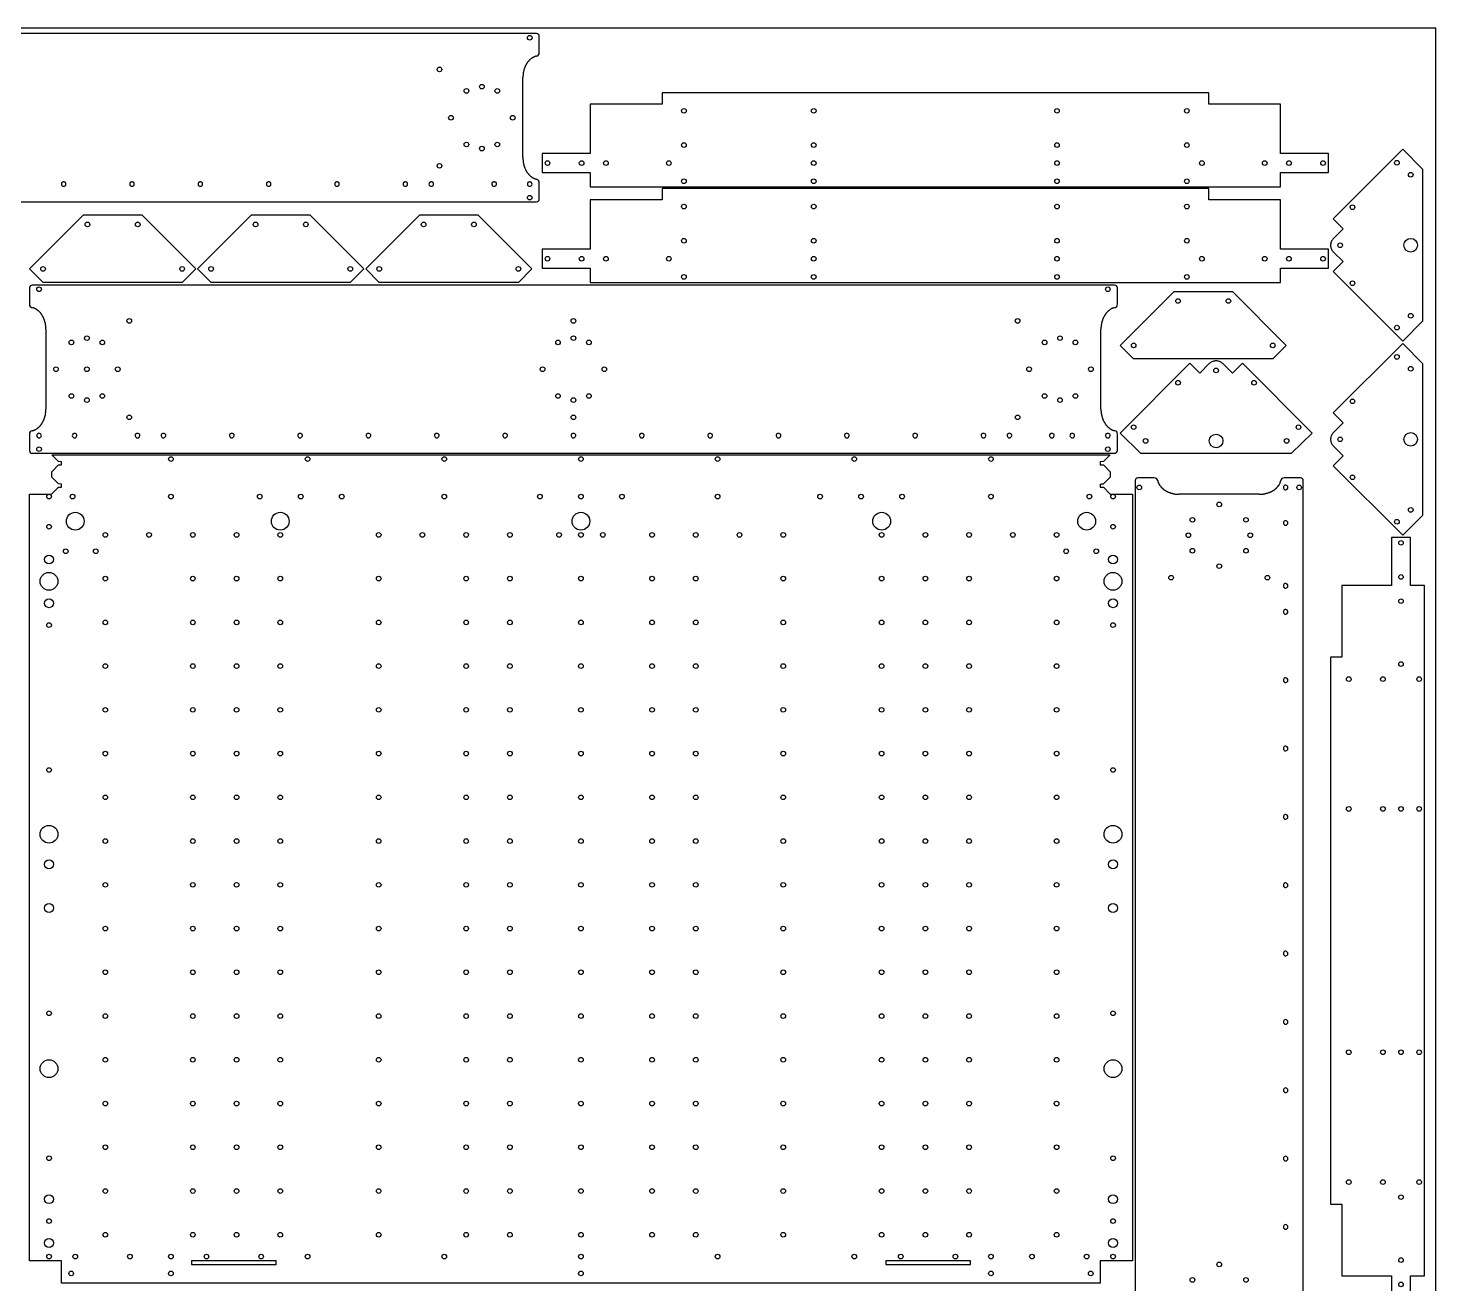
# Model space of a CAD drawing. Header units: metres. Extents: x 0 to 3050, y 0 to 1525.
# Drawn here: x 2020 to 3050, y 606 to 1525 of the extents above; entities that cross this region are included whole.
import ezdxf

# ---------------------------------------------------------------- set-up
doc = ezdxf.new("R2010")
doc.units = ezdxf.units.M
doc.layers.add('INTERIOR_PROFILES', color=7, linetype='Continuous')
doc.layers.add('OUTER_PROFILES', color=7, linetype='Continuous')

msp = doc.modelspace()

# ---------------------------------------------------------------- linework, layer by layer
at = {"layer": 'INTERIOR_PROFILES'}
for points in [[(2047.4, 1412), (2047, 1412.3), (2046.6, 1412.4), (2046.2, 1412.5), (2045.7, 1412.5), (2045.4, 1412.4), (2045.1, 1412.3), (2044.8, 1412.2), (2044.6, 1412)], [(2097.4, 1412), (2097, 1412.3), (2096.6, 1412.4), (2096.2, 1412.5), (2095.7, 1412.5), (2095.4, 1412.4), (2095.1, 1412.3), (2094.8, 1412.2), (2094.6, 1412)], [(2147.4, 1412), (2147, 1412.3), (2146.6, 1412.4), (2146.2, 1412.5), (2145.7, 1412.5), (2145.4, 1412.4), (2145.1, 1412.3), (2144.8, 1412.2), (2144.6, 1412)], [(2197.4, 1412), (2197, 1412.3), (2196.6, 1412.4), (2196.2, 1412.5), (2195.7, 1412.5), (2195.4, 1412.4), (2195.1, 1412.3), (2194.8, 1412.2), (2194.6, 1412)], [(2247.4, 1412), (2247, 1412.3), (2246.6, 1412.4), (2246.2, 1412.5), (2245.7, 1412.5), (2245.4, 1412.4), (2245.1, 1412.3), (2244.8, 1412.2), (2244.6, 1412)], [(2297.4, 1412), (2297, 1412.3), (2296.6, 1412.4), (2296.2, 1412.5), (2295.7, 1412.5), (2295.4, 1412.4), (2295.1, 1412.3), (2294.8, 1412.2), (2294.6, 1412)], [(2316.4, 1412), (2316, 1412.3), (2315.6, 1412.4), (2315.2, 1412.5), (2314.7, 1412.5), (2314.4, 1412.4), (2314.1, 1412.3), (2313.8, 1412.2), (2313.6, 1412)], [(2362.4, 1412), (2362, 1412.3), (2361.6, 1412.4), (2361.2, 1412.5), (2360.7, 1412.5), (2360.4, 1412.4), (2360.1, 1412.3), (2359.8, 1412.2), (2359.6, 1412)], [(2388.4, 1412), (2388, 1412.3), (2387.6, 1412.4), (2387.2, 1412.5), (2386.7, 1412.5), (2386.4, 1412.4), (2386.1, 1412.3), (2385.8, 1412.2), (2385.6, 1412)], [(2029.4, 1228), (2029, 1228.3), (2028.6, 1228.4), (2028.2, 1228.5), (2027.7, 1228.5), (2027.4, 1228.4), (2027.1, 1228.3), (2026.8, 1228.2), (2026.6, 1228)], [(2055.4, 1228), (2055, 1228.3), (2054.6, 1228.4), (2054.2, 1228.5), (2053.7, 1228.5), (2053.4, 1228.4), (2053.1, 1228.3), (2052.8, 1228.2), (2052.6, 1228)], [(2101.4, 1228), (2101, 1228.3), (2100.6, 1228.4), (2100.2, 1228.5), (2099.7, 1228.5), (2099.4, 1228.4), (2099.1, 1228.3), (2098.8, 1228.2), (2098.6, 1228)], [(2120.4, 1228), (2120, 1228.3), (2119.6, 1228.4), (2119.2, 1228.5), (2118.7, 1228.5), (2118.4, 1228.4), (2118.1, 1228.3), (2117.8, 1228.2), (2117.6, 1228)], [(2170.4, 1228), (2170, 1228.3), (2169.6, 1228.4), (2169.2, 1228.5), (2168.7, 1228.5), (2168.4, 1228.4), (2168.1, 1228.3), (2167.8, 1228.2), (2167.6, 1228)], [(2220.4, 1228), (2220, 1228.3), (2219.6, 1228.4), (2219.2, 1228.5), (2218.7, 1228.5), (2218.4, 1228.4), (2218.1, 1228.3), (2217.8, 1228.2), (2217.6, 1228)], [(2270.4, 1228), (2270, 1228.3), (2269.6, 1228.4), (2269.2, 1228.5), (2268.7, 1228.5), (2268.4, 1228.4), (2268.1, 1228.3), (2267.8, 1228.2), (2267.6, 1228)], [(2320.4, 1228), (2320, 1228.3), (2319.6, 1228.4), (2319.2, 1228.5), (2318.7, 1228.5), (2318.4, 1228.4), (2318.1, 1228.3), (2317.8, 1228.2), (2317.6, 1228)], [(2370.4, 1228), (2370, 1228.3), (2369.6, 1228.4), (2369.2, 1228.5), (2368.7, 1228.5), (2368.4, 1228.4), (2368.1, 1228.3), (2367.8, 1228.2), (2367.6, 1228)], [(2420.4, 1228), (2420, 1228.3), (2419.6, 1228.4), (2419.2, 1228.5), (2418.7, 1228.5), (2418.4, 1228.4), (2418.1, 1228.3), (2417.8, 1228.2), (2417.6, 1228)], [(2470.4, 1228), (2470, 1228.3), (2469.6, 1228.4), (2469.2, 1228.5), (2468.7, 1228.5), (2468.4, 1228.4), (2468.1, 1228.3), (2467.8, 1228.2), (2467.6, 1228)], [(2520.4, 1228), (2520, 1228.3), (2519.6, 1228.4), (2519.2, 1228.5), (2518.7, 1228.5), (2518.4, 1228.4), (2518.1, 1228.3), (2517.8, 1228.2), (2517.6, 1228)], [(2570.4, 1228), (2570, 1228.3), (2569.6, 1228.4), (2569.2, 1228.5), (2568.7, 1228.5), (2568.4, 1228.4), (2568.1, 1228.3), (2567.8, 1228.2), (2567.6, 1228)], [(2620.4, 1228), (2620, 1228.3), (2619.6, 1228.4), (2619.2, 1228.5), (2618.7, 1228.5), (2618.4, 1228.4), (2618.1, 1228.3), (2617.8, 1228.2), (2617.6, 1228)], [(2670.4, 1228), (2670, 1228.3), (2669.6, 1228.4), (2669.2, 1228.5), (2668.7, 1228.5), (2668.4, 1228.4), (2668.1, 1228.3), (2667.8, 1228.2), (2667.6, 1228)], [(2720.4, 1228), (2720, 1228.3), (2719.6, 1228.4), (2719.2, 1228.5), (2718.7, 1228.5), (2718.4, 1228.4), (2718.1, 1228.3), (2717.8, 1228.2), (2717.6, 1228)], [(2739.4, 1228), (2739, 1228.3), (2738.6, 1228.4), (2738.2, 1228.5), (2737.7, 1228.5), (2737.4, 1228.4), (2737.1, 1228.3), (2736.8, 1228.2), (2736.6, 1228)], [(2770.4, 1228), (2770, 1228.3), (2769.6, 1228.4), (2769.2, 1228.5), (2768.7, 1228.5), (2768.4, 1228.4), (2768.1, 1228.3), (2767.8, 1228.2), (2767.6, 1228)], [(2785.4, 1228), (2785, 1228.3), (2784.6, 1228.4), (2784.2, 1228.5), (2783.7, 1228.5), (2783.4, 1228.4), (2783.1, 1228.3), (2782.8, 1228.2), (2782.6, 1228)], [(2811.4, 1228), (2811, 1228.3), (2810.6, 1228.4), (2810.2, 1228.5), (2809.7, 1228.5), (2809.4, 1228.4), (2809.1, 1228.3), (2808.8, 1228.2), (2808.6, 1228)], [(2939, 1190.4), (2938.8, 1190), (2938.6, 1189.6), (2938.5, 1189.2), (2938.6, 1188.7), (2938.6, 1188.4), (2938.7, 1188.1), (2938.9, 1187.8), (2939, 1187.6)], [(2939, 1164.4), (2938.8, 1164), (2938.6, 1163.6), (2938.5, 1163.2), (2938.6, 1162.7), (2938.6, 1162.4), (2938.7, 1162.1), (2938.9, 1161.8), (2939, 1161.6)], [(2939, 1118.4), (2938.8, 1118), (2938.6, 1117.6), (2938.5, 1117.2), (2938.6, 1116.7), (2938.6, 1116.4), (2938.7, 1116.1), (2938.9, 1115.8), (2939, 1115.6)], [(2939, 1099.4), (2938.8, 1099), (2938.6, 1098.6), (2938.5, 1098.2), (2938.6, 1097.7), (2938.6, 1097.4), (2938.7, 1097.1), (2938.9, 1096.8), (2939, 1096.6)], [(2939, 1049.4), (2938.8, 1049), (2938.6, 1048.6), (2938.5, 1048.2), (2938.6, 1047.7), (2938.6, 1047.4), (2938.7, 1047.1), (2938.9, 1046.8), (2939, 1046.6)], [(2939, 999.4), (2938.8, 999), (2938.6, 998.6), (2938.5, 998.2), (2938.6, 997.7), (2938.6, 997.4), (2938.7, 997.1), (2938.9, 996.8), (2939, 996.6)], [(2939, 949.4), (2938.8, 949), (2938.6, 948.6), (2938.5, 948.2), (2938.6, 947.7), (2938.6, 947.4), (2938.7, 947.1), (2938.9, 946.8), (2939, 946.6)], [(2939, 899.4), (2938.8, 899), (2938.6, 898.6), (2938.5, 898.2), (2938.6, 897.7), (2938.6, 897.4), (2938.7, 897.1), (2938.9, 896.8), (2939, 896.6)], [(2939, 849.4), (2938.8, 849), (2938.6, 848.6), (2938.5, 848.2), (2938.6, 847.7), (2938.6, 847.4), (2938.7, 847.1), (2938.9, 846.8), (2939, 846.6)], [(2939, 799.4), (2938.8, 799), (2938.6, 798.6), (2938.5, 798.2), (2938.6, 797.7), (2938.6, 797.4), (2938.7, 797.1), (2938.9, 796.8), (2939, 796.6)], [(2939, 749.4), (2938.8, 749), (2938.6, 748.6), (2938.5, 748.2), (2938.6, 747.7), (2938.6, 747.4), (2938.7, 747.1), (2938.9, 746.8), (2939, 746.6)], [(2939, 699.4), (2938.8, 699), (2938.6, 698.6), (2938.5, 698.2), (2938.6, 697.7), (2938.6, 697.4), (2938.7, 697.1), (2938.9, 696.8), (2939, 696.6)], [(2939, 649.4), (2938.8, 649), (2938.6, 648.6), (2938.5, 648.2), (2938.6, 647.7), (2938.6, 647.4), (2938.7, 647.1), (2938.9, 646.8), (2939, 646.6)]]:
    msp.add_lwpolyline(points, dxfattribs=at)
for points in [[(2201.5, 620.5), (2201.5, 623.3), (2139.5, 623.3), (2139.5, 620.5)], [(2647.5, 623.3), (2647.5, 620.5), (2709.5, 620.5), (2709.5, 623.3)]]:
    msp.add_lwpolyline(points, close=True, dxfattribs=at)
for centre, radius in [((2387, 1518), 1.7), ((2321, 1494.8), 1.7), ((2352, 1482.2), 1.7), ((2340.7, 1479.1), 1.7), ((2363.3, 1479.1), 1.7), ((2499.8, 1464.5), 1.7), ((2594.8, 1464.5), 1.7), ((2772.8, 1464.5), 1.7), ((2867.8, 1464.5), 1.7), ((2329.4, 1459.5), 1.7), ((2374.6, 1459.5), 1.7), ((2340.7, 1439.9), 1.7), ((2352, 1436.9), 1.7), ((2363.3, 1439.9), 1.7), ((2499.8, 1439.5), 1.7), ((2594.8, 1439.5), 1.7), ((2772.8, 1439.5), 1.7), ((2867.8, 1439.5), 1.7), ((2321, 1424.3), 1.7), ((2400, 1426.3), 1.7), ((2425, 1426.3), 1.7), ((2442.8, 1426.3), 1.7), ((2488.8, 1426.3), 1.7), ((2594.8, 1426.3), 1.7), ((2772.8, 1426.3), 1.7), ((2878.8, 1426.3), 1.7), ((2924.8, 1426.3), 1.7), ((2942.5, 1426.3), 1.7), ((2967.5, 1426.3), 1.7), ((3021.5, 1426.5), 1.7), ((2499.8, 1413), 1.7), ((2594.8, 1413), 1.7), ((2772.8, 1413), 1.7), ((2867.8, 1413), 1.7), ((3031.6, 1417.8), 1.7), ((2387, 1401), 1.7), ((2499.8, 1394.5), 1.7), ((2594.8, 1394.5), 1.7), ((2772.8, 1394.5), 1.7), ((2867.8, 1394.5), 1.7), ((2989, 1394), 1.7), ((2063.4, 1381.4), 1.7), ((2100.2, 1381.4), 1.7), ((2186.4, 1381.4), 1.7), ((2223.2, 1381.4), 1.7), ((2309.4, 1381.4), 1.7), ((2346.2, 1381.4), 1.7), ((2499.8, 1369.5), 1.7), ((2594.8, 1369.5), 1.7), ((2772.8, 1369.5), 1.7), ((2867.8, 1369.5), 1.7), ((3031.6, 1366.2), 5), ((2980, 1366.2), 1.7), ((2030.9, 1348.9), 1.7), ((2132.7, 1348.9), 1.7), ((2153.9, 1348.9), 1.7), ((2255.7, 1348.9), 1.7), ((2276.9, 1348.9), 1.7), ((2378.7, 1348.9), 1.7), ((2400, 1356.3), 1.7), ((2425, 1356.3), 1.7), ((2442.8, 1356.3), 1.7), ((2488.8, 1356.3), 1.7), ((2594.8, 1356.3), 1.7), ((2772.8, 1356.3), 1.7), ((2878.8, 1356.3), 1.7), ((2924.8, 1356.3), 1.7), ((2942.5, 1356.3), 1.7), ((2967.5, 1356.3), 1.7), ((2499.8, 1343), 1.7), ((2594.8, 1343), 1.7), ((2772.8, 1343), 1.7), ((2867.8, 1343), 1.7), ((2989, 1338.4), 1.7), ((2028, 1334), 1.7), ((2810, 1334), 1.7), ((2861.4, 1325.4), 1.7), ((2898.2, 1325.4), 1.7), ((2094, 1310.8), 1.7), ((2419, 1310.8), 1.7), ((2744, 1310.8), 1.7), ((3031.6, 1314.6), 1.7), ((2063, 1298.2), 1.7), ((2419, 1298.2), 1.7), ((2775, 1298.2), 1.7), ((3021.5, 1305.9), 1.7), ((2051.7, 1295.1), 1.7), ((2074.3, 1295.1), 1.7), ((2407.7, 1295.1), 1.7), ((2430.3, 1295.1), 1.7), ((2763.7, 1295.1), 1.7), ((2786.3, 1295.1), 1.7), ((2828.9, 1292.9), 1.7), ((2930.7, 1292.9), 1.7), ((2040.4, 1275.5), 1.7), ((2063, 1275.5), 1.7), ((2085.6, 1275.5), 1.7), ((2396.4, 1275.5), 1.7), ((2441.6, 1275.5), 1.7), ((2752.4, 1275.5), 1.7), ((2797.6, 1275.5), 1.7), ((3021.5, 1284.5), 1.7), ((3031.6, 1275.8), 1.7), ((2861.4, 1265.6), 1.7), ((2889.2, 1274.6), 1.7), ((2917, 1265.6), 1.7), ((2051.7, 1255.9), 1.7), ((2074.3, 1255.9), 1.7), ((2407.7, 1255.9), 1.7), ((2430.3, 1255.9), 1.7), ((2763.7, 1255.9), 1.7), ((2786.3, 1255.9), 1.7), ((2063, 1252.9), 1.7), ((2419, 1252.9), 1.7), ((2775, 1252.9), 1.7), ((2989, 1252), 1.7), ((2094, 1240.3), 1.7), ((2419, 1240.3), 1.7), ((2744, 1240.3), 1.7), ((2828.9, 1233.1), 1.7), ((2889.2, 1223), 5), ((2949.5, 1233.1), 1.7), ((2980, 1224.2), 1.7), ((3031.6, 1224.2), 5), ((2028, 1217), 1.7), ((2810, 1217), 1.7), ((2837.6, 1223), 1.7), ((2940.8, 1223), 1.7), ((2124.5, 1209.8), 1.7), ((2224.5, 1209.8), 1.7), ((2324.5, 1209.8), 1.7), ((2424.5, 1209.8), 1.7), ((2524.5, 1209.8), 1.7), ((2624.5, 1209.8), 1.7), ((2724.5, 1209.8), 1.7), ((2989, 1196.4), 1.7), ((2833, 1189), 1.7), ((2950, 1189), 1.7), ((2035.3, 1182.3), 1.7), ((2052.5, 1182.3), 1.7), ((2124.5, 1182.3), 1.7), ((2189.5, 1182.3), 1.7), ((2219.5, 1182.3), 1.7), ((2249.5, 1182.3), 1.7), ((2324.5, 1182.3), 1.7), ((2394.5, 1182.3), 1.7), ((2424.5, 1182.3), 1.7), ((2454.5, 1182.3), 1.7), ((2524.5, 1182.3), 1.7), ((2599.5, 1182.3), 1.7), ((2629.5, 1182.3), 1.7), ((2659.5, 1182.3), 1.7), ((2724.5, 1182.3), 1.7), ((2796.5, 1182.3), 1.7), ((2813.8, 1182.3), 1.7), ((2891.5, 1176.6), 1.7), ((3031.6, 1172.6), 1.7), ((2054.5, 1164.3), 6.5), ((2204.5, 1164.3), 6.5), ((2424.5, 1164.3), 6.5), ((2644.5, 1164.3), 6.5), ((2794.5, 1164.3), 6.5), ((2871.9, 1165.3), 1.7), ((2911.1, 1165.3), 1.7), ((3021.5, 1163.9), 1.7), ((2035.3, 1160.3), 1.7), ((2076.5, 1154.3), 1.7), ((2108.5, 1154.3), 1.7), ((2140.5, 1154.3), 1.7), ((2172.5, 1154.3), 1.7), ((2204.5, 1154.3), 1.7), ((2276.5, 1154.3), 1.7), ((2308.5, 1154.3), 1.7), ((2340.5, 1154.3), 1.7), ((2372.5, 1154.3), 1.7), ((2408.5, 1154.3), 1.7), ((2424.5, 1154.3), 1.7), ((2440.5, 1154.3), 1.7), ((2476.5, 1154.3), 1.7), ((2508.5, 1154.3), 1.7), ((2540.5, 1154.3), 1.7), ((2572.5, 1154.3), 1.7), ((2644.5, 1154.3), 1.7), ((2676.5, 1154.3), 1.7), ((2708.5, 1154.3), 1.7), ((2740.5, 1154.3), 1.7), ((2772.5, 1154.3), 1.7), ((2813.8, 1160.3), 1.7), ((2868.9, 1154), 1.7), ((2914.2, 1154), 1.7), ((2047.5, 1142.3), 1.7), ((2069.5, 1142.3), 1.7), ((2779.5, 1142.3), 1.7), ((2801.5, 1142.3), 1.7), ((2871.9, 1142.7), 1.7), ((2911.1, 1142.7), 1.7), ((3024.5, 1148.5), 1.7), ((2035.3, 1136.3), 3.25), ((2813.8, 1136.3), 3.25), ((2891.5, 1131.4), 1.7), ((2035.3, 1120.3), 6.5), ((2076.5, 1122.3), 1.7), ((2140.5, 1122.3), 1.7), ((2172.5, 1122.3), 1.7), ((2204.5, 1122.3), 1.7), ((2276.5, 1122.3), 1.7), ((2340.5, 1122.3), 1.7), ((2372.5, 1122.3), 1.7), ((2424.5, 1122.3), 1.7), ((2476.5, 1122.3), 1.7), ((2508.5, 1122.3), 1.7), ((2572.5, 1122.3), 1.7), ((2644.5, 1122.3), 1.7), ((2676.5, 1122.3), 1.7), ((2708.5, 1122.3), 1.7), ((2772.5, 1122.3), 1.7), ((2813.8, 1120.3), 6.5), ((2856.3, 1123), 1.7), ((2926.8, 1123), 1.7), ((3024.5, 1123.5), 1.7), ((2035.3, 1104.3), 3.25), ((2813.8, 1104.3), 3.25), ((3024.5, 1105.8), 1.7), ((2076.5, 1090.3), 1.7), ((2140.5, 1090.3), 1.7), ((2172.5, 1090.3), 1.7), ((2204.5, 1090.3), 1.7), ((2276.5, 1090.3), 1.7), ((2340.5, 1090.3), 1.7), ((2372.5, 1090.3), 1.7), ((2424.5, 1090.3), 1.7), ((2476.5, 1090.3), 1.7), ((2508.5, 1090.3), 1.7), ((2572.5, 1090.3), 1.7), ((2644.5, 1090.3), 1.7), ((2676.5, 1090.3), 1.7), ((2708.5, 1090.3), 1.7), ((2772.5, 1090.3), 1.7), ((2035.3, 1088.3), 1.7), ((2813.8, 1088.3), 1.7), ((3024.5, 1059.8), 1.7), ((2076.5, 1058.3), 1.7), ((2140.5, 1058.3), 1.7), ((2172.5, 1058.3), 1.7), ((2204.5, 1058.3), 1.7), ((2276.5, 1058.3), 1.7), ((2340.5, 1058.3), 1.7), ((2372.5, 1058.3), 1.7), ((2424.5, 1058.3), 1.7), ((2476.5, 1058.3), 1.7), ((2508.5, 1058.3), 1.7), ((2572.5, 1058.3), 1.7), ((2644.5, 1058.3), 1.7), ((2676.5, 1058.3), 1.7), ((2708.5, 1058.3), 1.7), ((2772.5, 1058.3), 1.7), ((2986.3, 1048.8), 1.7), ((3011.3, 1048.8), 1.7), ((3037.8, 1048.8), 1.7), ((2076.5, 1026.3), 1.7), ((2140.5, 1026.3), 1.7), ((2172.5, 1026.3), 1.7), ((2204.5, 1026.3), 1.7), ((2276.5, 1026.3), 1.7), ((2340.5, 1026.3), 1.7), ((2372.5, 1026.3), 1.7), ((2424.5, 1026.3), 1.7), ((2476.5, 1026.3), 1.7), ((2508.5, 1026.3), 1.7), ((2572.5, 1026.3), 1.7), ((2644.5, 1026.3), 1.7), ((2676.5, 1026.3), 1.7), ((2708.5, 1026.3), 1.7), ((2772.5, 1026.3), 1.7), ((2076.5, 994.3), 1.7), ((2140.5, 994.3), 1.7), ((2172.5, 994.3), 1.7), ((2204.5, 994.3), 1.7), ((2276.5, 994.3), 1.7), ((2340.5, 994.3), 1.7), ((2372.5, 994.3), 1.7), ((2424.5, 994.3), 1.7), ((2476.5, 994.3), 1.7), ((2508.5, 994.3), 1.7), ((2572.5, 994.3), 1.7), ((2644.5, 994.3), 1.7), ((2676.5, 994.3), 1.7), ((2708.5, 994.3), 1.7), ((2772.5, 994.3), 1.7), ((2035.3, 982.3), 1.7), ((2813.8, 982.3), 1.7), ((2076.5, 962.3), 1.7), ((2140.5, 962.3), 1.7), ((2172.5, 962.3), 1.7), ((2204.5, 962.3), 1.7), ((2276.5, 962.3), 1.7), ((2340.5, 962.3), 1.7), ((2372.5, 962.3), 1.7), ((2424.5, 962.3), 1.7), ((2476.5, 962.3), 1.7), ((2508.5, 962.3), 1.7), ((2572.5, 962.3), 1.7), ((2644.5, 962.3), 1.7), ((2676.5, 962.3), 1.7), ((2708.5, 962.3), 1.7), ((2772.5, 962.3), 1.7), ((2986.3, 953.8), 1.7), ((3011.3, 953.8), 1.7), ((3024.5, 953.8), 1.7), ((3037.8, 953.8), 1.7), ((2035.3, 935.3), 6.5), ((2813.8, 935.3), 6.5), ((2076.5, 930.3), 1.7), ((2140.5, 930.3), 1.7), ((2172.5, 930.3), 1.7), ((2204.5, 930.3), 1.7), ((2276.5, 930.3), 1.7), ((2340.5, 930.3), 1.7), ((2372.5, 930.3), 1.7), ((2424.5, 930.3), 1.7), ((2476.5, 930.3), 1.7), ((2508.5, 930.3), 1.7), ((2572.5, 930.3), 1.7), ((2644.5, 930.3), 1.7), ((2676.5, 930.3), 1.7), ((2708.5, 930.3), 1.7), ((2772.5, 930.3), 1.7), ((2035.3, 913.3), 3.25), ((2813.8, 913.3), 3.25), ((2076.5, 898.3), 1.7), ((2140.5, 898.3), 1.7), ((2172.5, 898.3), 1.7), ((2204.5, 898.3), 1.7), ((2276.5, 898.3), 1.7), ((2340.5, 898.3), 1.7), ((2372.5, 898.3), 1.7), ((2424.5, 898.3), 1.7), ((2476.5, 898.3), 1.7), ((2508.5, 898.3), 1.7), ((2572.5, 898.3), 1.7), ((2644.5, 898.3), 1.7), ((2676.5, 898.3), 1.7), ((2708.5, 898.3), 1.7), ((2772.5, 898.3), 1.7), ((2035.3, 881.3), 3.25), ((2813.8, 881.3), 3.25), ((2076.5, 866.3), 1.7), ((2140.5, 866.3), 1.7), ((2172.5, 866.3), 1.7), ((2204.5, 866.3), 1.7), ((2276.5, 866.3), 1.7), ((2340.5, 866.3), 1.7), ((2372.5, 866.3), 1.7), ((2424.5, 866.3), 1.7), ((2476.5, 866.3), 1.7), ((2508.5, 866.3), 1.7), ((2572.5, 866.3), 1.7), ((2644.5, 866.3), 1.7), ((2676.5, 866.3), 1.7), ((2708.5, 866.3), 1.7), ((2772.5, 866.3), 1.7), ((2076.5, 834.3), 1.7), ((2140.5, 834.3), 1.7), ((2172.5, 834.3), 1.7), ((2204.5, 834.3), 1.7), ((2276.5, 834.3), 1.7), ((2340.5, 834.3), 1.7), ((2372.5, 834.3), 1.7), ((2424.5, 834.3), 1.7), ((2476.5, 834.3), 1.7), ((2508.5, 834.3), 1.7), ((2572.5, 834.3), 1.7), ((2644.5, 834.3), 1.7), ((2676.5, 834.3), 1.7), ((2708.5, 834.3), 1.7), ((2772.5, 834.3), 1.7), ((2035.3, 804.3), 1.7), ((2076.5, 802.3), 1.7), ((2140.5, 802.3), 1.7), ((2172.5, 802.3), 1.7), ((2204.5, 802.3), 1.7), ((2276.5, 802.3), 1.7), ((2340.5, 802.3), 1.7), ((2372.5, 802.3), 1.7), ((2424.5, 802.3), 1.7), ((2476.5, 802.3), 1.7), ((2508.5, 802.3), 1.7), ((2572.5, 802.3), 1.7), ((2644.5, 802.3), 1.7), ((2676.5, 802.3), 1.7), ((2708.5, 802.3), 1.7), ((2772.5, 802.3), 1.7), ((2813.8, 804.3), 1.7), ((2986.3, 775.8), 1.7), ((3011.3, 775.8), 1.7), ((3024.5, 775.8), 1.7), ((3037.8, 775.8), 1.7), ((2035.3, 763.8), 6.5), ((2076.5, 770.3), 1.7), ((2140.5, 770.3), 1.7), ((2172.5, 770.3), 1.7), ((2204.5, 770.3), 1.7), ((2276.5, 770.3), 1.7), ((2340.5, 770.3), 1.7), ((2372.5, 770.3), 1.7), ((2424.5, 770.3), 1.7), ((2476.5, 770.3), 1.7), ((2508.5, 770.3), 1.7), ((2572.5, 770.3), 1.7), ((2644.5, 770.3), 1.7), ((2676.5, 770.3), 1.7), ((2708.5, 770.3), 1.7), ((2772.5, 770.3), 1.7), ((2813.8, 763.8), 6.5), ((2076.5, 738.3), 1.7), ((2140.5, 738.3), 1.7), ((2172.5, 738.3), 1.7), ((2204.5, 738.3), 1.7), ((2276.5, 738.3), 1.7), ((2340.5, 738.3), 1.7), ((2372.5, 738.3), 1.7), ((2424.5, 738.3), 1.7), ((2476.5, 738.3), 1.7), ((2508.5, 738.3), 1.7), ((2572.5, 738.3), 1.7), ((2644.5, 738.3), 1.7), ((2676.5, 738.3), 1.7), ((2708.5, 738.3), 1.7), ((2772.5, 738.3), 1.7), ((2076.5, 706.3), 1.7), ((2140.5, 706.3), 1.7), ((2172.5, 706.3), 1.7), ((2204.5, 706.3), 1.7), ((2276.5, 706.3), 1.7), ((2340.5, 706.3), 1.7), ((2372.5, 706.3), 1.7), ((2424.5, 706.3), 1.7), ((2476.5, 706.3), 1.7), ((2508.5, 706.3), 1.7), ((2572.5, 706.3), 1.7), ((2644.5, 706.3), 1.7), ((2676.5, 706.3), 1.7), ((2708.5, 706.3), 1.7), ((2772.5, 706.3), 1.7), ((2035.3, 698.3), 1.7), ((2813.8, 698.3), 1.7), ((2986.3, 680.8), 1.7), ((3011.3, 680.8), 1.7), ((3037.8, 680.8), 1.7), ((2035.3, 668.3), 3.25), ((2076.5, 674.3), 1.7), ((2140.5, 674.3), 1.7), ((2172.5, 674.3), 1.7), ((2204.5, 674.3), 1.7), ((2276.5, 674.3), 1.7), ((2340.5, 674.3), 1.7), ((2372.5, 674.3), 1.7), ((2424.5, 674.3), 1.7), ((2476.5, 674.3), 1.7), ((2508.5, 674.3), 1.7), ((2572.5, 674.3), 1.7), ((2644.5, 674.3), 1.7), ((2676.5, 674.3), 1.7), ((2708.5, 674.3), 1.7), ((2772.5, 674.3), 1.7), ((2813.8, 668.3), 3.25), ((3024.5, 669.8), 1.7), ((2035.3, 652.3), 1.7), ((2813.8, 652.3), 1.7), ((2035.3, 636.3), 3.25), ((2076.5, 642.3), 1.7), ((2140.5, 642.3), 1.7), ((2172.5, 642.3), 1.7), ((2204.5, 642.3), 1.7), ((2276.5, 642.3), 1.7), ((2340.5, 642.3), 1.7), ((2372.5, 642.3), 1.7), ((2424.5, 642.3), 1.7), ((2476.5, 642.3), 1.7), ((2508.5, 642.3), 1.7), ((2572.5, 642.3), 1.7), ((2644.5, 642.3), 1.7), ((2676.5, 642.3), 1.7), ((2708.5, 642.3), 1.7), ((2772.5, 642.3), 1.7), ((2813.8, 636.3), 3.25), ((2035.3, 626.3), 1.7), ((2054.5, 626.3), 1.7), ((2094.5, 626.3), 1.7), ((2124.5, 626.3), 1.7), ((2150.5, 626.3), 1.7), ((2190.5, 626.3), 1.7), ((2224.5, 626.3), 1.7), ((2324.5, 626.3), 1.7), ((2424.5, 626.3), 1.7), ((2524.5, 626.3), 1.7), ((2624.5, 626.3), 1.7), ((2658.5, 626.3), 1.7), ((2698.5, 626.3), 1.7), ((2724.5, 626.3), 1.7), ((2754.5, 626.3), 1.7), ((2794.5, 626.3), 1.7), ((2813.8, 626.3), 1.7), ((2891.5, 620.6), 1.7), ((3024.5, 623.8), 1.7), ((2051.5, 614), 1.7), ((2124.5, 614), 1.7), ((2424.5, 614), 1.7), ((2724.5, 614), 1.7), ((2797.5, 614), 1.7), ((2871.9, 609.3), 1.7), ((2911.1, 609.3), 1.7), ((3024.5, 606), 1.7)]:
    msp.add_circle(centre, radius, dxfattribs=at)
for centre, start, end in [((2046, 1411), 143.9681, 396.0319), ((2096, 1411), 143.9681, 396.0319), ((2146, 1411), 143.9681, 396.0319), ((2196, 1411), 143.9681, 396.0319), ((2246, 1411), 143.9681, 396.0319), ((2296, 1411), 143.9681, 396.0319), ((2315, 1411), 143.9681, 396.0319), ((2361, 1411), 143.9681, 396.0319), ((2387, 1411), 143.9681, 396.0319), ((2028, 1227), 143.9681, 396.0319), ((2054, 1227), 143.9681, 396.0319), ((2100, 1227), 143.9681, 396.0319), ((2119, 1227), 143.9681, 396.0319), ((2169, 1227), 143.9681, 396.0319), ((2219, 1227), 143.9681, 396.0319), ((2269, 1227), 143.9681, 396.0319), ((2319, 1227), 143.9681, 396.0319), ((2369, 1227), 143.9681, 396.0319), ((2419, 1227), 143.9681, 396.0319), ((2469, 1227), 143.9681, 396.0319), ((2519, 1227), 143.9681, 396.0319), ((2569, 1227), 143.9681, 396.0319), ((2619, 1227), 143.9681, 396.0319), ((2669, 1227), 143.9681, 396.0319), ((2719, 1227), 143.9681, 396.0319), ((2738, 1227), 143.9681, 396.0319), ((2769, 1227), 143.9681, 396.0319), ((2784, 1227), 143.9681, 396.0319), ((2810, 1227), 143.9681, 396.0319), ((2940, 1189), 233.9681, 486.0319), ((2940, 1163), 233.9681, 486.0319), ((2940, 1117), 233.9681, 486.0319), ((2940, 1098), 233.9681, 486.0319), ((2940, 1048), 233.9681, 486.0319), ((2940, 998), 233.9681, 486.0319), ((2940, 948), 233.9681, 486.0319), ((2940, 898), 233.9681, 486.0319), ((2940, 848), 233.9681, 486.0319), ((2940, 798), 233.9681, 486.0319), ((2940, 748), 233.9681, 486.0319), ((2940, 698), 233.9681, 486.0319), ((2940, 648), 233.9681, 486.0319)]:
    msp.add_arc(centre, 1.7, start, end, dxfattribs=at)
at = {"layer": 'OUTER_PROFILES'}
for p, q in [((2392, 1521), (1200, 1521)), ((2394, 1507), (2394, 1519)), ((2382, 1430.3), (2382, 1488.8)), ((2394, 1400), (2394, 1412)), ((1200, 1398), (2392, 1398)), ((2021, 1335), (2021, 1323)), ((2815, 1337), (2023, 1337)), ((2817, 1323), (2817, 1335)), ((2033, 1304.8), (2033, 1246.3)), ((2805, 1246.3), (2805, 1304.8)), ((2021, 1228), (2021, 1216)), ((2817, 1216), (2817, 1228)), ((2023, 1214), (2815, 1214)), ((2042.3, 1207.9), (2037.3, 1212.8)), ((2037.3, 1212.8), (2042.3, 1212.8)), ((2037.3, 1200.5), (2042.3, 1205.5)), ((2042.3, 1212.8), (2044.5, 1212.8)), ((2044.5, 1207.8), (2042.3, 1207.9)), ((2042.3, 1205.5), (2044.5, 1205.5)), ((2044.5, 1212.8), (2804.5, 1212.8)), ((2044.5, 1205.5), (2044.5, 1207.8)), ((2804.5, 1212.8), (2806.8, 1212.8)), ((2806.8, 1207.9), (2804.5, 1207.8)), ((2804.5, 1207.8), (2804.5, 1205.5)), ((2804.5, 1205.5), (2806.8, 1205.5)), ((2806.8, 1212.8), (2811.7, 1212.8)), ((2811.7, 1212.8), (2806.8, 1207.9)), ((2806.8, 1205.5), (2811.8, 1200.5)), ((2037.3, 1196.6), (2037.3, 1200.5)), ((2042.3, 1191.6), (2037.3, 1196.6)), ((2811.8, 1196.6), (2806.8, 1191.6)), ((2811.8, 1200.5), (2811.8, 1196.6)), ((2844, 1196), (2832, 1196)), ((2951, 1196), (2939, 1196)), ((2037.2, 1184.2), (2042.3, 1189.2)), ((2044.5, 1191.5), (2042.3, 1191.6)), ((2042.3, 1189.2), (2044.5, 1189.3)), ((2044.5, 1189.3), (2044.5, 1191.5)), ((2804.5, 1191.5), (2804.5, 1189.3)), ((2804.5, 1189.3), (2806.8, 1189.2)), ((2806.8, 1189.2), (2811.8, 1184.2)), ((2830, 1194), (2830, 2)), ((2953, 2), (2953, 1194)), ((2021, 623.3), (2021, 1184.2)), ((2021, 1184.2), (2026, 1184.2)), ((2026, 1184.2), (2028.3, 1184.2)), ((2028.3, 1184.2), (2037.2, 1184.2)), ((2811.8, 1184.2), (2820.8, 1184.2)), ((2820.8, 1184.2), (2823, 1184.2)), ((2823, 1184.2), (2828, 1184.2)), ((2828, 1184.2), (2828, 623.3)), ((2920.8, 1184), (2862.3, 1184)), ((2026, 623.3), (2021, 623.3)), ((2028.3, 623.3), (2026, 623.3)), ((2042.3, 623.3), (2028.3, 623.3)), ((2044.5, 623.3), (2042.3, 623.3)), ((2044.5, 621), (2044.5, 623.3)), ((2044.5, 607), (2044.5, 621)), ((2806.8, 623.3), (2804.5, 623.3)), ((2804.5, 623.3), (2804.5, 621)), ((2804.5, 621), (2804.5, 607)), ((2820.8, 623.3), (2806.8, 623.3)), ((2823, 623.3), (2820.8, 623.3)), ((2828, 623.3), (2823, 623.3)), ((2804.5, 607), (2044.5, 607))]:
    msp.add_line(p, q, dxfattribs=at)
for points in [[(2392, 1504.6), (2391.8, 1504.5), (2391.6, 1504.4), (2391.3, 1504.4), (2391.1, 1504.3), (2390.9, 1504.2), (2390.6, 1504.1), (2390.4, 1504.1), (2390.2, 1504), (2390, 1503.9), (2389.8, 1503.8), (2389.5, 1503.6), (2389.3, 1503.5), (2389.1, 1503.4), (2388.9, 1503.3), (2388.7, 1503.1), (2388.5, 1503), (2388.3, 1502.8), (2388.1, 1502.7), (2387.9, 1502.5), (2387.7, 1502.4), (2387.5, 1502.2), (2387.3, 1502), (2387.1, 1501.9), (2386.9, 1501.7), (2386.7, 1501.5), (2386.5, 1501.3), (2386.3, 1501.1), (2386.2, 1500.9), (2386, 1500.7), (2385.8, 1500.5), (2385.6, 1500.3), (2385.5, 1500), (2385.3, 1499.8), (2385.1, 1499.6), (2385, 1499.4), (2384.8, 1499.1), (2384.7, 1498.9), (2384.5, 1498.6), (2384.4, 1498.4), (2384.3, 1498.1), (2384.1, 1497.9), (2384, 1497.6), (2383.9, 1497.4), (2383.7, 1497.1), (2383.6, 1496.8), (2383.5, 1496.6), (2383.4, 1496.3), (2383.3, 1496), (2383.2, 1495.7), (2383.1, 1495.4), (2383, 1495.2), (2382.9, 1494.9), (2382.8, 1494.6), (2382.7, 1494.3), (2382.7, 1494), (2382.6, 1493.7), (2382.5, 1493.4), (2382.4, 1493.1), (2382.4, 1492.8), (2382.3, 1492.5), (2382.3, 1492.2), (2382.2, 1491.9), (2382.2, 1491.6), (2382.1, 1491.3), (2382.1, 1491), (2382.1, 1490.7), (2382.1, 1490.3), (2382, 1490), (2382, 1489.7), (2382, 1489.4), (2382, 1489.1), (2382, 1488.8)], [(2382, 1430.3), (2382, 1429.9), (2382, 1429.6), (2382, 1429.3), (2382, 1429), (2382.1, 1428.7), (2382.1, 1428.4), (2382.1, 1428.1), (2382.1, 1427.8), (2382.2, 1427.5), (2382.2, 1427.2), (2382.3, 1426.9), (2382.3, 1426.6), (2382.4, 1426.2), (2382.4, 1425.9), (2382.5, 1425.6), (2382.6, 1425.3), (2382.7, 1425.1), (2382.7, 1424.8), (2382.8, 1424.5), (2382.9, 1424.2), (2383, 1423.9), (2383.1, 1423.6), (2383.2, 1423.3), (2383.3, 1423), (2383.4, 1422.8), (2383.5, 1422.5), (2383.6, 1422.2), (2383.7, 1422), (2383.9, 1421.7), (2384, 1421.4), (2384.1, 1421.2), (2384.3, 1420.9), (2384.4, 1420.7), (2384.5, 1420.4), (2384.7, 1420.2), (2384.8, 1419.9), (2385, 1419.7), (2385.1, 1419.5), (2385.3, 1419.2), (2385.5, 1419), (2385.6, 1418.8), (2385.8, 1418.6), (2386, 1418.4), (2386.2, 1418.2), (2386.3, 1418), (2386.5, 1417.8), (2386.7, 1417.6), (2386.9, 1417.4), (2387.1, 1417.2), (2387.3, 1417), (2387.5, 1416.8), (2387.7, 1416.7), (2387.9, 1416.5), (2388.1, 1416.4), (2388.3, 1416.2), (2388.5, 1416.1), (2388.7, 1415.9), (2388.9, 1415.8), (2389.1, 1415.7), (2389.3, 1415.5), (2389.5, 1415.4), (2389.8, 1415.3), (2390, 1415.2), (2390.2, 1415.1), (2390.4, 1415), (2390.6, 1414.9), (2390.9, 1414.8), (2391.1, 1414.7), (2391.3, 1414.7), (2391.6, 1414.6), (2391.8, 1414.5), (2392, 1414.5)], [(2033, 1304.8), (2033, 1305.1), (2033, 1305.4), (2033, 1305.7), (2033, 1306), (2032.9, 1306.3), (2032.9, 1306.7), (2032.9, 1307), (2032.9, 1307.3), (2032.8, 1307.6), (2032.8, 1307.9), (2032.7, 1308.2), (2032.7, 1308.5), (2032.6, 1308.8), (2032.6, 1309.1), (2032.5, 1309.4), (2032.4, 1309.7), (2032.3, 1310), (2032.3, 1310.3), (2032.2, 1310.6), (2032.1, 1310.9), (2032, 1311.2), (2031.9, 1311.4), (2031.8, 1311.7), (2031.7, 1312), (2031.6, 1312.3), (2031.5, 1312.6), (2031.4, 1312.8), (2031.3, 1313.1), (2031.1, 1313.4), (2031, 1313.6), (2030.9, 1313.9), (2030.7, 1314.1), (2030.6, 1314.4), (2030.5, 1314.6), (2030.3, 1314.9), (2030.2, 1315.1), (2030, 1315.4), (2029.9, 1315.6), (2029.7, 1315.8), (2029.5, 1316), (2029.4, 1316.3), (2029.2, 1316.5), (2029, 1316.7), (2028.8, 1316.9), (2028.7, 1317.1), (2028.5, 1317.3), (2028.3, 1317.5), (2028.1, 1317.7), (2027.9, 1317.9), (2027.7, 1318), (2027.5, 1318.2), (2027.3, 1318.4), (2027.1, 1318.5), (2026.9, 1318.7), (2026.7, 1318.8), (2026.5, 1319), (2026.3, 1319.1), (2026.1, 1319.3), (2025.9, 1319.4), (2025.7, 1319.5), (2025.5, 1319.6), (2025.2, 1319.8), (2025, 1319.9), (2024.8, 1320), (2024.6, 1320.1), (2024.4, 1320.1), (2024.1, 1320.2), (2023.9, 1320.3), (2023.7, 1320.4), (2023.4, 1320.4), (2023.2, 1320.5), (2023, 1320.6)], [(2815, 1320.6), (2814.8, 1320.5), (2814.6, 1320.4), (2814.3, 1320.4), (2814.1, 1320.3), (2813.9, 1320.2), (2813.6, 1320.1), (2813.4, 1320.1), (2813.2, 1320), (2813, 1319.9), (2812.8, 1319.8), (2812.5, 1319.6), (2812.3, 1319.5), (2812.1, 1319.4), (2811.9, 1319.3), (2811.7, 1319.1), (2811.5, 1319), (2811.3, 1318.8), (2811.1, 1318.7), (2810.9, 1318.5), (2810.7, 1318.4), (2810.5, 1318.2), (2810.3, 1318), (2810.1, 1317.9), (2809.9, 1317.7), (2809.7, 1317.5), (2809.5, 1317.3), (2809.3, 1317.1), (2809.2, 1316.9), (2809, 1316.7), (2808.8, 1316.5), (2808.6, 1316.3), (2808.5, 1316), (2808.3, 1315.8), (2808.1, 1315.6), (2808, 1315.4), (2807.8, 1315.1), (2807.7, 1314.9), (2807.5, 1314.6), (2807.4, 1314.4), (2807.3, 1314.1), (2807.1, 1313.9), (2807, 1313.6), (2806.9, 1313.4), (2806.7, 1313.1), (2806.6, 1312.8), (2806.5, 1312.6), (2806.4, 1312.3), (2806.3, 1312), (2806.2, 1311.7), (2806.1, 1311.4), (2806, 1311.2), (2805.9, 1310.9), (2805.8, 1310.6), (2805.7, 1310.3), (2805.7, 1310), (2805.6, 1309.7), (2805.5, 1309.4), (2805.4, 1309.1), (2805.4, 1308.8), (2805.3, 1308.5), (2805.3, 1308.2), (2805.2, 1307.9), (2805.2, 1307.6), (2805.1, 1307.3), (2805.1, 1307), (2805.1, 1306.7), (2805.1, 1306.3), (2805, 1306), (2805, 1305.7), (2805, 1305.4), (2805, 1305.1), (2805, 1304.8)], [(2023, 1230.5), (2023.2, 1230.5), (2023.4, 1230.6), (2023.7, 1230.7), (2023.9, 1230.7), (2024.1, 1230.8), (2024.4, 1230.9), (2024.6, 1231), (2024.8, 1231.1), (2025, 1231.2), (2025.2, 1231.3), (2025.5, 1231.4), (2025.7, 1231.5), (2025.9, 1231.7), (2026.1, 1231.8), (2026.3, 1231.9), (2026.5, 1232.1), (2026.7, 1232.2), (2026.9, 1232.4), (2027.1, 1232.5), (2027.3, 1232.7), (2027.5, 1232.8), (2027.7, 1233), (2027.9, 1233.2), (2028.1, 1233.4), (2028.3, 1233.6), (2028.5, 1233.8), (2028.7, 1234), (2028.8, 1234.2), (2029, 1234.4), (2029.2, 1234.6), (2029.4, 1234.8), (2029.5, 1235), (2029.7, 1235.2), (2029.9, 1235.5), (2030, 1235.7), (2030.2, 1235.9), (2030.3, 1236.2), (2030.5, 1236.4), (2030.6, 1236.7), (2030.7, 1236.9), (2030.9, 1237.2), (2031, 1237.4), (2031.1, 1237.7), (2031.3, 1238), (2031.4, 1238.2), (2031.5, 1238.5), (2031.6, 1238.8), (2031.7, 1239), (2031.8, 1239.3), (2031.9, 1239.6), (2032, 1239.9), (2032.1, 1240.2), (2032.2, 1240.5), (2032.3, 1240.8), (2032.3, 1241.1), (2032.4, 1241.3), (2032.5, 1241.6), (2032.6, 1241.9), (2032.6, 1242.2), (2032.7, 1242.6), (2032.7, 1242.9), (2032.8, 1243.2), (2032.8, 1243.5), (2032.9, 1243.8), (2032.9, 1244.1), (2032.9, 1244.4), (2032.9, 1244.7), (2033, 1245), (2033, 1245.3), (2033, 1245.6), (2033, 1245.9), (2033, 1246.3)], [(2805, 1246.3), (2805, 1245.9), (2805, 1245.6), (2805, 1245.3), (2805, 1245), (2805.1, 1244.7), (2805.1, 1244.4), (2805.1, 1244.1), (2805.1, 1243.8), (2805.2, 1243.5), (2805.2, 1243.2), (2805.3, 1242.9), (2805.3, 1242.6), (2805.4, 1242.2), (2805.4, 1241.9), (2805.5, 1241.6), (2805.6, 1241.3), (2805.7, 1241.1), (2805.7, 1240.8), (2805.8, 1240.5), (2805.9, 1240.2), (2806, 1239.9), (2806.1, 1239.6), (2806.2, 1239.3), (2806.3, 1239), (2806.4, 1238.8), (2806.5, 1238.5), (2806.6, 1238.2), (2806.7, 1238), (2806.9, 1237.7), (2807, 1237.4), (2807.1, 1237.2), (2807.3, 1236.9), (2807.4, 1236.7), (2807.5, 1236.4), (2807.7, 1236.2), (2807.8, 1235.9), (2808, 1235.7), (2808.1, 1235.5), (2808.3, 1235.2), (2808.5, 1235), (2808.6, 1234.8), (2808.8, 1234.6), (2809, 1234.4), (2809.2, 1234.2), (2809.3, 1234), (2809.5, 1233.8), (2809.7, 1233.6), (2809.9, 1233.4), (2810.1, 1233.2), (2810.3, 1233), (2810.5, 1232.8), (2810.7, 1232.7), (2810.9, 1232.5), (2811.1, 1232.4), (2811.3, 1232.2), (2811.5, 1232.1), (2811.7, 1231.9), (2811.9, 1231.8), (2812.1, 1231.7), (2812.3, 1231.5), (2812.5, 1231.4), (2812.8, 1231.3), (2813, 1231.2), (2813.2, 1231.1), (2813.4, 1231), (2813.6, 1230.9), (2813.9, 1230.8), (2814.1, 1230.7), (2814.3, 1230.7), (2814.6, 1230.6), (2814.8, 1230.5), (2815, 1230.5)], [(2804.5, 1191.5), (2804.8, 1191.5), (2805, 1191.5), (2805.3, 1191.5), (2805.5, 1191.6), (2805.8, 1191.6), (2806.1, 1191.6), (2806.5, 1191.6), (2806.8, 1191.6)], [(2846.5, 1194), (2846.5, 1193.8), (2846.6, 1193.6), (2846.7, 1193.3), (2846.7, 1193.1), (2846.8, 1192.9), (2846.9, 1192.6), (2847, 1192.4), (2847.1, 1192.2), (2847.2, 1192), (2847.3, 1191.8), (2847.4, 1191.5), (2847.5, 1191.3), (2847.7, 1191.1), (2847.8, 1190.9), (2847.9, 1190.7), (2848.1, 1190.5), (2848.2, 1190.3), (2848.4, 1190.1), (2848.5, 1189.9), (2848.7, 1189.7), (2848.8, 1189.5), (2849, 1189.3), (2849.2, 1189.1), (2849.4, 1188.9), (2849.6, 1188.7), (2849.8, 1188.5), (2850, 1188.3), (2850.2, 1188.2), (2850.4, 1188), (2850.6, 1187.8), (2850.8, 1187.6), (2851, 1187.5), (2851.2, 1187.3), (2851.5, 1187.1), (2851.7, 1187), (2851.9, 1186.8), (2852.2, 1186.7), (2852.4, 1186.5), (2852.7, 1186.4), (2852.9, 1186.3), (2853.2, 1186.1), (2853.4, 1186), (2853.7, 1185.9), (2854, 1185.7), (2854.2, 1185.6), (2854.5, 1185.5), (2854.8, 1185.4), (2855, 1185.3), (2855.3, 1185.2), (2855.6, 1185.1), (2855.9, 1185), (2856.2, 1184.9), (2856.5, 1184.8), (2856.8, 1184.7), (2857.1, 1184.7), (2857.3, 1184.6), (2857.6, 1184.5), (2857.9, 1184.4), (2858.2, 1184.4), (2858.6, 1184.3), (2858.9, 1184.3), (2859.2, 1184.2), (2859.5, 1184.2), (2859.8, 1184.1), (2860.1, 1184.1), (2860.4, 1184.1), (2860.7, 1184.1), (2861, 1184), (2861.3, 1184), (2861.6, 1184), (2861.9, 1184), (2862.3, 1184)], [(2920.8, 1184), (2921.1, 1184), (2921.4, 1184), (2921.7, 1184), (2922, 1184), (2922.3, 1184.1), (2922.7, 1184.1), (2923, 1184.1), (2923.3, 1184.1), (2923.6, 1184.2), (2923.9, 1184.2), (2924.2, 1184.3), (2924.5, 1184.3), (2924.8, 1184.4), (2925.1, 1184.4), (2925.4, 1184.5), (2925.7, 1184.6), (2926, 1184.7), (2926.3, 1184.7), (2926.6, 1184.8), (2926.9, 1184.9), (2927.2, 1185), (2927.4, 1185.1), (2927.7, 1185.2), (2928, 1185.3), (2928.3, 1185.4), (2928.6, 1185.5), (2928.8, 1185.6), (2929.1, 1185.7), (2929.4, 1185.9), (2929.6, 1186), (2929.9, 1186.1), (2930.1, 1186.3), (2930.4, 1186.4), (2930.6, 1186.5), (2930.9, 1186.7), (2931.1, 1186.8), (2931.4, 1187), (2931.6, 1187.1), (2931.8, 1187.3), (2932, 1187.5), (2932.3, 1187.6), (2932.5, 1187.8), (2932.7, 1188), (2932.9, 1188.2), (2933.1, 1188.3), (2933.3, 1188.5), (2933.5, 1188.7), (2933.7, 1188.9), (2933.9, 1189.1), (2934, 1189.3), (2934.2, 1189.5), (2934.4, 1189.7), (2934.5, 1189.9), (2934.7, 1190.1), (2934.8, 1190.3), (2935, 1190.5), (2935.1, 1190.7), (2935.3, 1190.9), (2935.4, 1191.1), (2935.5, 1191.3), (2935.6, 1191.5), (2935.8, 1191.8), (2935.9, 1192), (2936, 1192.2), (2936.1, 1192.4), (2936.1, 1192.6), (2936.2, 1192.9), (2936.3, 1193.1), (2936.4, 1193.3), (2936.4, 1193.6), (2936.5, 1193.8), (2936.6, 1194)]]:
    msp.add_lwpolyline(points, dxfattribs=at)
for points in [[(2936.3, 1469.5), (2883.8, 1469.5), (2883.8, 1471.8), (2883.8, 1477.8), (2483.8, 1477.8), (2483.8, 1471.8), (2483.8, 1469.5), (2431.3, 1469.5), (2431.3, 1433.3), (2396, 1433.3), (2396, 1419.3), (2431.3, 1419.3), (2431.3, 1409), (2936.3, 1409), (2936.3, 1419.3), (2971.5, 1419.3), (2971.5, 1433.3), (2936.3, 1433.3)], [(2975.1, 1371.1), (2974.6, 1370.7), (2974.3, 1370.2), (2973.9, 1369.7), (2973.7, 1369.1), (2973.4, 1368.6), (2973.2, 1368), (2973.1, 1367.4), (2973, 1366.8), (2973, 1366.2), (2973, 1365.6), (2973.1, 1365), (2973.2, 1364.4), (2973.4, 1363.8), (2973.7, 1363.2), (2973.9, 1362.7), (2974.3, 1362.2), (2974.6, 1361.7), (2975.1, 1361.2), (2982.1, 1354.2), (2974.9, 1346.9), (3025.8, 1296), (3040.6, 1310.8), (3040.6, 1421.5), (3025.8, 1436.4), (2974.9, 1385.5), (2982.1, 1378.2)], [(2936.3, 1399.5), (2883.8, 1399.5), (2883.8, 1401.8), (2883.8, 1407.8), (2483.8, 1407.8), (2483.8, 1401.8), (2483.8, 1399.5), (2431.3, 1399.5), (2431.3, 1363.3), (2396, 1363.3), (2396, 1349.3), (2431.3, 1349.3), (2431.3, 1339), (2936.3, 1339), (2936.3, 1349.3), (2971.5, 1349.3), (2971.5, 1363.3), (2936.3, 1363.3)], [(2030.9, 1339), (2021, 1348.9), (2060.5, 1388.4), (2103.1, 1388.4), (2142.6, 1348.9), (2132.7, 1339)], [(2153.9, 1339), (2144, 1348.9), (2183.5, 1388.4), (2226.1, 1388.4), (2265.6, 1348.9), (2255.7, 1339)], [(2276.9, 1339), (2267, 1348.9), (2306.5, 1388.4), (2349.1, 1388.4), (2388.6, 1348.9), (2378.7, 1339)], [(2828.9, 1283), (2819, 1292.9), (2858.5, 1332.4), (2901.1, 1332.4), (2940.6, 1292.9), (2930.7, 1283)], [(2975.1, 1229.1), (2974.6, 1228.7), (2974.3, 1228.2), (2973.9, 1227.7), (2973.7, 1227.1), (2973.4, 1226.6), (2973.2, 1226), (2973.1, 1225.4), (2973, 1224.8), (2973, 1224.2), (2973, 1223.6), (2973.1, 1223), (2973.2, 1222.4), (2973.4, 1221.8), (2973.7, 1221.2), (2973.9, 1220.7), (2974.3, 1220.2), (2974.6, 1219.7), (2975.1, 1219.2), (2982.1, 1212.2), (2974.9, 1204.9), (3025.8, 1154), (3040.6, 1168.8), (3040.6, 1279.5), (3025.8, 1294.4), (2974.9, 1243.5), (2982.1, 1236.2)], [(2894.1, 1279.6), (2893.7, 1280), (2893.2, 1280.4), (2892.7, 1280.7), (2892.1, 1281), (2891.6, 1281.2), (2891, 1281.4), (2890.4, 1281.5), (2889.8, 1281.6), (2889.2, 1281.6), (2888.6, 1281.6), (2888, 1281.5), (2887.4, 1281.4), (2886.8, 1281.2), (2886.2, 1281), (2885.7, 1280.7), (2885.2, 1280.4), (2884.7, 1280), (2884.2, 1279.6), (2877.2, 1272.5), (2869.9, 1279.8), (2819, 1228.8), (2833.8, 1214), (2944.5, 1214), (2959.4, 1228.8), (2908.5, 1279.8), (2901.2, 1272.5)], [(2981.3, 1117.3), (2981.3, 1064.8), (2979, 1064.8), (2973, 1064.8), (2973, 664.8), (2979, 664.8), (2981.3, 664.8), (2981.3, 612.3), (3017.5, 612.3), (3017.5, 577), (3031.5, 577), (3031.5, 612.3), (3041.8, 612.3), (3041.8, 1117.3), (3031.5, 1117.3), (3031.5, 1152.5), (3017.5, 1152.5), (3017.5, 1117.3)]]:
    msp.add_lwpolyline(points, close=True, dxfattribs=at)
for centre, radius, start, end in [((2392, 1519), 2, 0, 90), ((2391.5, 1507), 2.54, -77.3733, 0), ((2391.5, 1412), 2.54, 0, 77.3733), ((2392, 1400), 2, -90, 0), ((2023, 1335), 2, 90, 180), ((2815, 1335), 2, 0, 90), ((2023.5, 1323), 2.54, 180, 257.3733), ((2814.5, 1323), 2.54, -77.3733, 0), ((2023.5, 1228), 2.54, 102.6267, 180), ((2814.5, 1228), 2.54, 0, 77.3733), ((2023, 1216), 2, -180, -90), ((2815, 1216), 2, -90, 0), ((2832, 1194), 2, 90, 180), ((2844, 1193.5), 2.54, 12.6267, 90), ((2939, 1193.5), 2.54, 90, 167.3733), ((2951, 1194), 2, 0, 90)]:
    msp.add_arc(centre, radius, start, end, dxfattribs=at)
at = {"layer": 'SHEET_BORDER'}
msp.add_lwpolyline([(0, 0), (3050, 0), (3050, 1525), (0, 1525), (0, 0)], dxfattribs=at)

doc.saveas('drawing.dxf')
